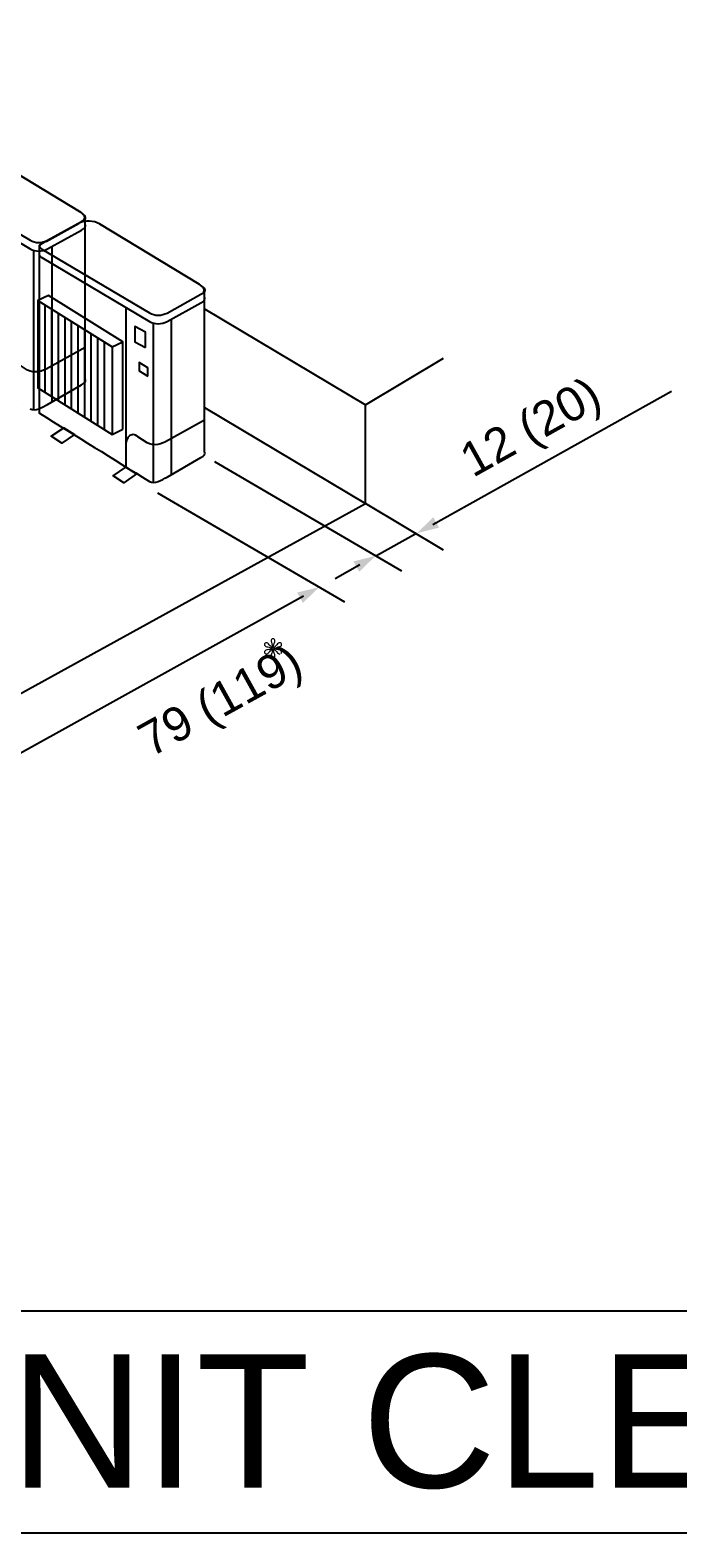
# Model space of a CAD drawing. Header units: inches. Extents: x -22 to 145, y -20 to 61.
# Drawn here: x 59.827 to 61.286, y 17.678 to 21.062 of the extents above; entities that cross this region are included whole.
import ezdxf

# ---------------------------------------------------------------- set-up
doc = ezdxf.new("R2010")
doc.units = ezdxf.units.IN
doc.header["$MEASUREMENT"] = 0
for name, color, linetype in [('GEC_BORDER', 2, 'Continuous'), ('M-DET-MEDIUM', 3, 'Continuous'), ('M-DET-THIN', 9, 'Continuous'), ('M-DET-TXT', 2, 'Continuous'), ('M-DET-WIDE', 255, 'Continuous')]:
    doc.layers.add(name, color=color, linetype=linetype)
doc.layers.add('PDF_Geometry', color=7, linetype='Continuous', true_color=0x231f20)
doc.layers.add('PDF_Solid Fills', color=7, linetype='Continuous', true_color=0xffffff)
doc.styles.add('PDF Arial', font='arial.ttf')
doc.styles.add('TITLE1', font='arial.ttf')

msp = doc.modelspace()

# ---------------------------------------------------------------- hatches: boundary and pattern name
at = {"layer": 'M-DET-WIDE'}
h = msp.add_hatch(color=256, dxfattribs=at)
h.paths.add_polyline_path([(59.93878, 20.65389), (59.71446, 20.78988)], flags=0)
h.paths.add_polyline_path([(59.6693, 20.7915), (59.59428, 20.74988)], flags=0)
h.paths.add_polyline_path([(59.58016, 20.74123), (59.5789, 20.74123), (59.5789, 20.36348), (59.57978, 20.36348)], flags=0)
h.paths.add_polyline_path([(59.57978, 20.36348, 0.002198), (59.82732, 20.20985)], flags=0)
h.paths.add_polyline_path([(59.86679, 20.21948), (59.94298, 20.26359)], flags=0)
h = msp.add_hatch(color=256, dxfattribs=at)
h.paths.add_polyline_path([(60.20769, 20.4902), (59.9834, 20.62618)], flags=0)
h.paths.add_polyline_path([(59.93821, 20.62782), (59.86319, 20.58617)], flags=0)
h.paths.add_polyline_path([(59.8491, 20.5775), (59.84785, 20.5775), (59.84785, 20.19978), (59.84868, 20.19978)], flags=0)
h.paths.add_polyline_path([(59.84868, 20.19978, 0.0021905), (60.09626, 20.04614)], flags=0)
h.paths.add_polyline_path([(60.13573, 20.05578), (60.21191, 20.09991)], flags=0)
at = {"layer": 'PDF_Solid Fills', "true_color": 0x999b37, "transparency": 33554559}
h = msp.add_hatch(color=55, dxfattribs=at)
h.paths.add_polyline_path([(60.38591, 19.67352, 0.0186594), (60.38723, 19.67363)], flags=0)
h.paths.add_polyline_path([(60.37487, 19.67138), (60.37487, 19.672)], flags=0)
h.paths.add_polyline_path([(60.37362, 19.67223), (60.37362, 19.67138)], flags=0)
h.paths.add_polyline_path([(60.37362, 19.66913), (60.37362, 19.6685)], flags=0)
h.paths.add_polyline_path([(60.37487, 19.66824), (60.37487, 19.66913)], flags=0)
h.paths.add_polyline_path([(60.38918, 19.65749, 0.1944056), (60.39222, 19.65867)], flags=0)
h.paths.add_polyline_path([(60.38591, 19.67352, 0.1051543), (60.37557, 19.67017)], flags=0)

# ---------------------------------------------------------------- linework, layer by layer
at = {"layer": 'GEC_BORDER', "color": 3}
msp.add_line((54.53358, 18.17848), (64.03358, 18.17848), dxfattribs=at)
msp.add_lwpolyline([(64.03358, 27.34848), (54.53358, 27.34848), (54.53358, 17.67848), (64.03358, 17.67848)], close=True, dxfattribs=at)
at = {"layer": 'M-DET-MEDIUM', "color": 3}
for points in [[(59.84472, 20.45336), (60.01215, 20.34886), (60.01215, 20.152)], [(59.86089, 20.44363), (59.86089, 20.24738)], [(59.87565, 20.43435), (59.87565, 20.23811)], [(59.89046, 20.42513), (59.89046, 20.22885)], [(59.90523, 20.41586), (59.90523, 20.2196)], [(59.92004, 20.40659), (59.92004, 20.21034)], [(60.2201, 20.43476), (60.58258, 20.21855)], [(59.9348, 20.39732), (59.9348, 20.20107)], [(59.9496, 20.38809), (59.9496, 20.19181)], [(59.96439, 20.37884), (59.96439, 20.18257)], [(59.97915, 20.36959), (59.97915, 20.17331)], [(59.99393, 20.36031), (59.99393, 20.16406)], [(60.01215, 20.34886), (60.03608, 20.36039)], [(58.14068, 20.18078), (57.63603, 19.90288), (58.96903, 19.1078), (60.58258, 19.99638), (60.58258, 20.2186), (60.75797, 20.32378)], [(60.2201, 20.21259), (60.58258, 19.99638)]]:
    msp.add_lwpolyline(points, dxfattribs=at)
msp.add_lwpolyline([(60.03608, 20.16353), (60.03608, 20.36041), (59.86862, 20.46489), (59.84473, 20.45335), (59.84473, 20.2565), (60.01215, 20.152)], close=True, dxfattribs=at)
at = {"layer": 'M-DET-THIN', "color": 9}
for points in [[(59.58523, 20.7136), (59.82732, 20.56995)], [(59.86679, 20.56974), (59.94298, 20.61198)], [(59.87608, 20.57448), (59.87608, 20.22652)], [(59.8354, 20.5662), (59.8354, 20.20791)], [(59.85418, 20.54991), (60.09626, 20.40625)], [(60.13573, 20.40603), (60.21191, 20.4483)], [(60.04278, 20.43867), (60.04278, 20.08036)], [(60.14503, 20.4108), (60.14503, 20.06285)], [(60.10435, 20.4025), (60.10435, 20.04418)], [(59.95118, 20.34788), (59.86358, 20.29918)], [(60.2201, 20.1842), (60.13251, 20.13552)]]:
    msp.add_lwpolyline(points, dxfattribs=at)
for points in [[(60.08693, 20.34785), (60.08693, 20.38231), (60.06326, 20.39481), (60.06326, 20.36032)], [(60.09254, 20.28285), (60.09254, 20.30149), (60.07272, 20.31393), (60.07272, 20.29528)]]:
    msp.add_lwpolyline(points, close=True, dxfattribs=at)
for points in [[(59.84583, 20.29275, -0.1439011), (59.82186, 20.29691), (59.80101, 20.31016)], [(60.11478, 20.12909, -0.1443888), (60.09079, 20.13321), (60.06994, 20.14643)]]:
    msp.add_lwpolyline(points, format="xyb", dxfattribs=at)
for points in [[(59.94298, 20.61198), (59.95064, 20.61574), (59.95394, 20.62053), (59.95118, 20.62532)], [(59.82732, 20.56995), (59.83936, 20.56275), (59.854, 20.56343), (59.86679, 20.56974)], [(59.84868, 20.55473), (59.84941, 20.5533), (59.85114, 20.55174), (59.85418, 20.54991)], [(60.21191, 20.4483), (60.21957, 20.45205), (60.22289, 20.45685), (60.2201, 20.46161)], [(60.09626, 20.40625), (60.10829, 20.39906), (60.12291, 20.39975), (60.13573, 20.40603)], [(59.86358, 20.29918), (59.86358, 20.29918), (59.85419, 20.2938), (59.84583, 20.29275)], [(60.05222, 20.14978), (60.04422, 20.14582), (60.04282, 20.13009), (60.04282, 20.13009)], [(60.06994, 20.14643), (60.06994, 20.14643), (60.06262, 20.15495), (60.05222, 20.14978)], [(60.13251, 20.13552), (60.13251, 20.13552), (60.12311, 20.13009), (60.11478, 20.12909)]]:
    msp.add_open_spline(points, degree=3, dxfattribs=at)
at = {"layer": 'M-DET-TXT'}
for points in [[(60.73358, 19.94941), (61.27097, 20.24903)], [(60.66441, 19.84438), (60.24346, 20.08993)], [(60.53579, 19.77421), (60.11486, 20.01975)], [(60.75805, 19.89123), (60.58258, 19.99638)], [(60.60703, 19.8793), (60.69729, 19.92931)], [(60.51418, 19.82784), (60.56986, 19.85868)], [(59.75547, 19.40756), (60.44297, 19.78842)]]:
    msp.add_lwpolyline(points, dxfattribs=at)
for points in [[(60.73515, 19.96531), (60.69814, 19.92959), (60.74805, 19.94202)], [(60.56829, 19.84278), (60.6053, 19.87849), (60.55537, 19.86606)], [(60.4414, 19.77252), (60.47843, 19.80823), (60.4285, 19.7958)]]:
    msp.add_solid(points, dxfattribs=at)
at = {"layer": 'M-DET-WIDE'}
for points in [[(59.93878, 20.65389), (59.71446, 20.78988)], [(59.58523, 20.73285), (59.82732, 20.5892)], [(59.93821, 20.62782), (59.86319, 20.58617)], [(59.86679, 20.58898), (59.94298, 20.63123)], [(59.95118, 20.27695), (59.95118, 20.63603)], [(59.95118, 20.62532), (59.95118, 20.63603)], [(60.20769, 20.4902), (59.9834, 20.62618)], [(60.20771, 20.4902), (59.9834, 20.62618), (60.20769, 20.4902)], [(59.85418, 20.56917), (60.09625, 20.42549)], [(60.13573, 20.42528), (60.2119, 20.46755)], [(60.2201, 20.11325), (60.2201, 20.47234)], [(60.2201, 20.46161), (60.2201, 20.47234)], [(59.86679, 20.21948), (59.94298, 20.26359)], [(60.13573, 20.05578), (60.21191, 20.09991)]]:
    msp.add_lwpolyline(points, dxfattribs=at)
for points in [[(59.71446, 20.78988), (59.93878, 20.65389)], [(59.86319, 20.58617), (59.93821, 20.62782)], [(59.92708, 20.15189), (59.8989, 20.13223), (59.87497, 20.14777), (59.90308, 20.16639)], [(60.06679, 20.06285), (60.03865, 20.04316), (60.01466, 20.0587), (60.04282, 20.07839)]]:
    msp.add_lwpolyline(points, close=True, dxfattribs=at)
msp.add_lwpolyline([(59.8491, 20.5775), (59.84785, 20.5775), (59.84785, 20.19978), (59.84868, 20.19978, 0.0021905), (60.09626, 20.04614)], format="xyb", dxfattribs=at)
for points in [[(59.95118, 20.63603), (59.9551, 20.64168), (59.94801, 20.64836), (59.93878, 20.65389)], [(59.95118, 20.63603), (59.9551, 20.64168), (59.94801, 20.64836), (59.93878, 20.65389)], [(59.94298, 20.63123), (59.9558, 20.63753), (59.9508, 20.64668), (59.93878, 20.65389)], [(59.95118, 20.63603), (59.9551, 20.64168), (59.94801, 20.64836), (59.93878, 20.65389)], [(59.9834, 20.62618), (59.97137, 20.63339), (59.95104, 20.6341), (59.93821, 20.62782)], [(59.9834, 20.62618), (59.97137, 20.63339), (59.95104, 20.6341), (59.93821, 20.62782)], [(59.9834, 20.62618), (59.97137, 20.63338), (59.95104, 20.6341), (59.93821, 20.62782)], [(59.9834, 20.62618), (59.97137, 20.63339), (59.95104, 20.6341), (59.93821, 20.62782)], [(59.82732, 20.5892), (59.83935, 20.58199), (59.85398, 20.58268), (59.86679, 20.58898)], [(59.86319, 20.58617), (59.85036, 20.57989), (59.84214, 20.57635), (59.85418, 20.56917)], [(59.86319, 20.58617), (59.85637, 20.58282), (59.85097, 20.58025), (59.8491, 20.5775)], [(59.86319, 20.58617), (59.85637, 20.58282), (59.85097, 20.58025), (59.8491, 20.5775)], [(59.86319, 20.58617), (59.85637, 20.58282), (59.85097, 20.58025), (59.8491, 20.5775)], [(60.2201, 20.47234), (60.22403, 20.47799), (60.21694, 20.48467), (60.20769, 20.4902)], [(60.2201, 20.47234), (60.22403, 20.47799), (60.21694, 20.48467), (60.20769, 20.4902)], [(60.2201, 20.47234), (60.22403, 20.47799), (60.21694, 20.48467), (60.20769, 20.4902)], [(60.2119, 20.46755), (60.22472, 20.47384), (60.21969, 20.48299), (60.20771, 20.4902)], [(60.09625, 20.42549), (60.10828, 20.41831), (60.12289, 20.41899), (60.13573, 20.42528)], [(59.94298, 20.26359), (59.95064, 20.26735), (59.95394, 20.27217), (59.95118, 20.27695)], [(59.94298, 20.26359), (59.95064, 20.26735), (59.95394, 20.27217), (59.95118, 20.27695)], [(59.82732, 20.20985), (59.83936, 20.20266), (59.854, 20.2132), (59.86679, 20.21948)], [(59.82732, 20.20985), (59.83936, 20.20266), (59.854, 20.2132), (59.86679, 20.21948)], [(60.21191, 20.09991), (60.21957, 20.10367), (60.22289, 20.10846), (60.2201, 20.11325)], [(60.21191, 20.09991), (60.21957, 20.10367), (60.22289, 20.10846), (60.2201, 20.11325)], [(60.09626, 20.04614), (60.10829, 20.03893), (60.12291, 20.04948), (60.13573, 20.05578)], [(60.09626, 20.04614), (60.10829, 20.03893), (60.12291, 20.04948), (60.13573, 20.05578)]]:
    msp.add_open_spline(points, degree=3, dxfattribs=at)
at = {"layer": 'PDF_Geometry', "color": 55, "lineweight": 13, "true_color": 0x999b37}
for points in [[(59.8491, 20.5775), (59.84785, 20.5775), (59.84785, 20.55473), (59.84868, 20.55473)], [(60.04282, 20.13009), (60.04282, 20.07955)]]:
    msp.add_lwpolyline(points, dxfattribs=at)
for points in [[(60.35629, 19.68174), (60.35546, 19.68096), (60.35504, 19.68), (60.35504, 19.67885)], [(60.35504, 19.67885), (60.35504, 19.67766), (60.35548, 19.67664), (60.35635, 19.67575)], [(60.35641, 19.66478), (60.3555, 19.66388), (60.35504, 19.66281), (60.35504, 19.66153)], [(60.35504, 19.66153), (60.35504, 19.66036), (60.35541, 19.65941), (60.35618, 19.65864)], [(60.35933, 19.68292), (60.35815, 19.68292), (60.35712, 19.68253), (60.35629, 19.68174)], [(60.35635, 19.67575), (60.35721, 19.67489), (60.35847, 19.67425), (60.36011, 19.67384)], [(60.36032, 19.66668), (60.35865, 19.6663), (60.35735, 19.66567), (60.35641, 19.66478)], [(60.359, 19.65749), (60.36111, 19.65749), (60.36344, 19.65911), (60.36604, 19.66236)], [(60.36589, 19.67821), (60.3633, 19.68134), (60.36111, 19.68292), (60.35933, 19.68292)], [(60.36011, 19.67384), (60.36055, 19.67374), (60.36137, 19.67363), (60.36247, 19.67352)], [(60.36204, 19.66689), (60.36122, 19.66682), (60.36065, 19.66675), (60.36032, 19.66668)], [(60.37285, 19.67017), (60.36966, 19.66832), (60.36607, 19.66724), (60.36204, 19.66689)], [(60.36247, 19.67352), (60.36658, 19.673), (60.37004, 19.67188), (60.37285, 19.67017)], [(60.37362, 19.67138), (60.37107, 19.67277), (60.36848, 19.67505), (60.36589, 19.67821)], [(60.36604, 19.66236), (60.36865, 19.66557), (60.37118, 19.66785), (60.37362, 19.66913)], [(60.37114, 19.69036), (60.37033, 19.68943), (60.36996, 19.68823), (60.36996, 19.68673)], [(60.36996, 19.68673), (60.36996, 19.68578), (60.37057, 19.68375), (60.37179, 19.68068)], [(60.37425, 19.69174), (60.37296, 19.69174), (60.37193, 19.69128), (60.37114, 19.69036)], [(60.37362, 19.6685), (60.37362, 19.6658), (60.373, 19.66284), (60.37175, 19.6597)], [(60.37179, 19.68068), (60.37301, 19.67759), (60.37362, 19.67477), (60.37362, 19.67223)], [(60.37732, 19.69043), (60.3765, 19.69132), (60.37547, 19.69174), (60.37425, 19.69174)], [(60.37487, 19.672), (60.37487, 19.67474), (60.37548, 19.67766), (60.37671, 19.6808)], [(60.38246, 19.67809), (60.37986, 19.67486), (60.37732, 19.67263), (60.37487, 19.67138)], [(60.37487, 19.66913), (60.37743, 19.66774), (60.38001, 19.66546), (60.38261, 19.66228)], [(60.37671, 19.65974), (60.37548, 19.6628), (60.37487, 19.66561), (60.37487, 19.66824)], [(60.38591, 19.66689), (60.38179, 19.66735), (60.37836, 19.66845), (60.37557, 19.67017)], [(60.37671, 19.6808), (60.37794, 19.68391), (60.37855, 19.68599), (60.37855, 19.68705)], [(60.37855, 19.68705), (60.37855, 19.68845), (60.37812, 19.68957), (60.37732, 19.69043)], [(60.3895, 19.68292), (60.3874, 19.68292), (60.38505, 19.68131), (60.38246, 19.67809)], [(60.38261, 19.66228), (60.38521, 19.65909), (60.3874, 19.65749), (60.38918, 19.65749)], [(60.3884, 19.66659), (60.38794, 19.66668), (60.38711, 19.6668), (60.38591, 19.66689)], [(60.38723, 19.67363), (60.38915, 19.67393), (60.39066, 19.67453), (60.3918, 19.67543)], [(60.3921, 19.6646), (60.39121, 19.6655), (60.38997, 19.66617), (60.3884, 19.66659)], [(60.39237, 19.68174), (60.39164, 19.68253), (60.39066, 19.68292), (60.3895, 19.68292)], [(60.3918, 19.67543), (60.3929, 19.67634), (60.39347, 19.67738), (60.39347, 19.67864)], [(60.39347, 19.66153), (60.39347, 19.66266), (60.39303, 19.66368), (60.3921, 19.6646)], [(60.39222, 19.65867), (60.39305, 19.65945), (60.39347, 19.66041), (60.39347, 19.66153)], [(60.39347, 19.67864), (60.39347, 19.67992), (60.39311, 19.68096), (60.39237, 19.68174)], [(60.35618, 19.65864), (60.35691, 19.65789), (60.35787, 19.65749), (60.359, 19.65749)], [(60.37175, 19.6597), (60.37047, 19.65653), (60.36985, 19.65442), (60.36985, 19.65338)], [(60.36985, 19.65338), (60.36985, 19.65198), (60.37026, 19.65085), (60.37105, 19.64998)], [(60.37105, 19.64998), (60.37186, 19.64909), (60.37287, 19.64866), (60.37414, 19.64866)], [(60.37414, 19.64866), (60.3755, 19.64866), (60.37658, 19.64914), (60.37736, 19.6501)], [(60.37855, 19.654), (60.37855, 19.65477), (60.37794, 19.65668), (60.37671, 19.65974)], [(60.37736, 19.6501), (60.37815, 19.65106), (60.37855, 19.65236), (60.37855, 19.654)]]:
    msp.add_open_spline(points, degree=3, dxfattribs=at)

# ---------------------------------------------------------------- texts
at = {"layer": 'M-DET-TXT', "char_height": 0.076552, "attachment_point": 7, "style": 'PDF Arial'}
for s, insert, rotation in [('12 (20)', (60.83516, 20.03346), 29.1773), ('79 (119)', (60.11013, 19.40377), 28.98726)]:
    msp.add_mtext(s, dxfattribs=dict(at, insert=insert, rotation=rotation))
at = {"layer": 'M-DET-TXT', "insert": (63.41487, 17.92848), "char_height": 0.3, "width": 9.078125, "attachment_point": 6, "style": 'TITLE1'}
msp.add_mtext(' SLIM CONDENSING UNIT CLEARANCES   ', dxfattribs=at)

doc.saveas('drawing.dxf')
